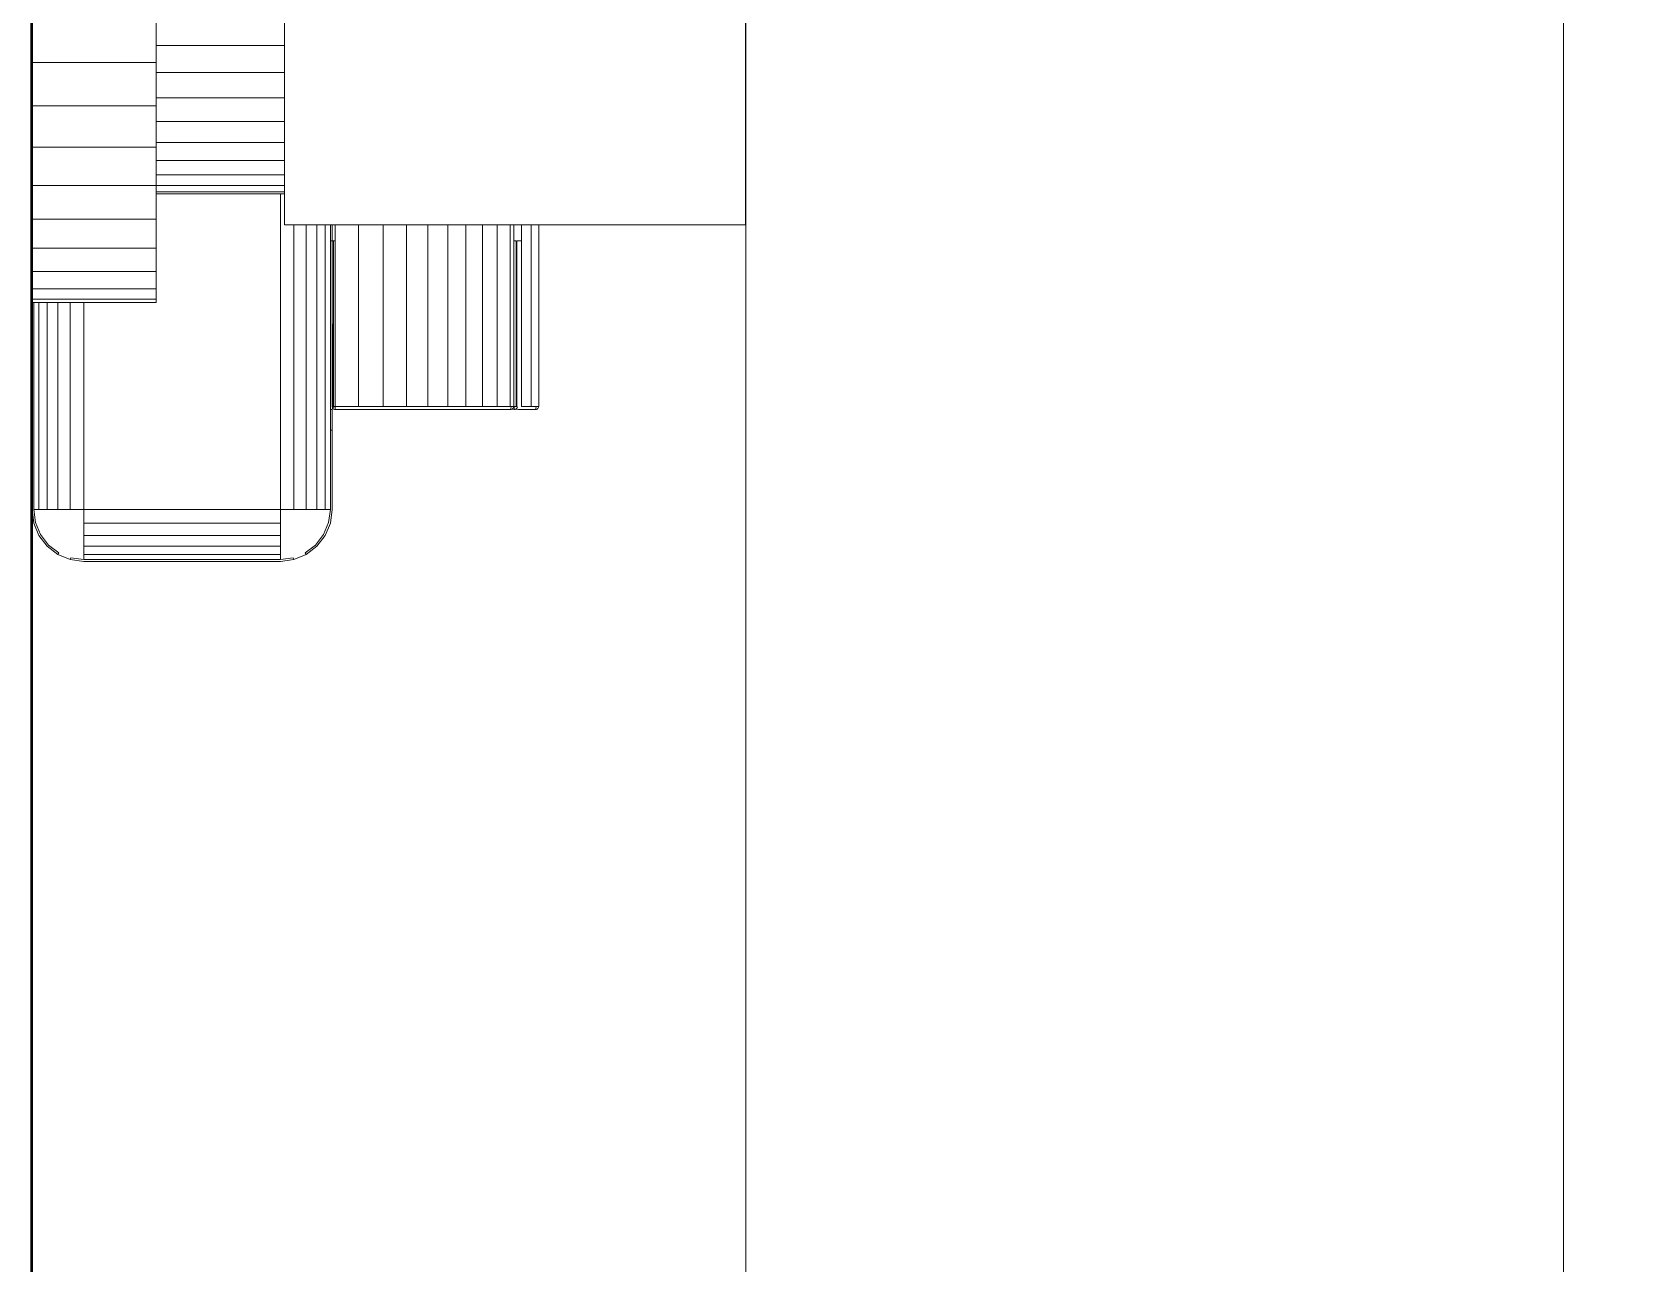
# Model space of a CAD drawing. Header units: millimetres. Extents: x 81693 to 98868, y 6565 to 11437.
# Drawn here: x 83268.79 to 83284.15, y 9413.67 to 9425.56 of the extents above; entities that cross this region are included whole.
import ezdxf

# ---------------------------------------------------------------- set-up
doc = ezdxf.new("R2010")
doc.units = ezdxf.units.MM
for name, color, linetype, lineweight in [('Cotas', 12, 'Continuous', 5), ('Moveis', 1, 'Continuous', 9), ('Parede Baixa', 5, 'Continuous', 50)]:
    doc.layers.add(name, color=color, linetype=linetype, lineweight=lineweight)
doc.layers.add('Piso', color=55, linetype='Continuous')

# ---------------------------------------------------------------- blocks, each defined once
blk = doc.blocks.new('gg')
at = {"layer": 'Cotas'}
for p, q in [((49164.714, 7867.889), (49164.843, 7867.906)), ((49164.843, 7867.906), (49166.743, 7867.906)), ((49166.873, 7867.889), (49166.743, 7867.906)), ((49164.41, 7867.656), (49164.49, 7867.76)), ((49164.49, 7867.76), (49164.593, 7867.839)), ((49164.714, 7867.889), (49164.593, 7867.839)), ((49166.993, 7867.839), (49166.873, 7867.889)), ((49167.097, 7867.76), (49166.993, 7867.839)), ((49167.176, 7867.656), (49167.097, 7867.76)), ((49164.36, 7867.536), (49164.41, 7867.656)), ((49167.226, 7867.536), (49167.176, 7867.656)), ((49164.343, 7867.406), (49164.36, 7867.536)), ((49167.243, 7867.406), (49167.226, 7867.536)), ((49164.343, 7867.406), (49164.343, 7866.639)), ((49164.343, 7866.639), (49164.36, 7866.639)), ((49164.343, 7866.439), (49164.343, 7866.639)), ((49162.346, 7866.409), (49162.348, 7866.416)), ((49162.346, 7864.809), (49162.346, 7866.409)), ((49162.372, 7866.409), (49162.346, 7866.409)), ((49162.35, 7866.424), (49162.348, 7866.416)), ((49162.355, 7866.43), (49162.35, 7866.424)), ((49162.361, 7866.435), (49162.355, 7866.43)), ((49162.368, 7866.438), (49162.361, 7866.435)), ((49162.375, 7866.439), (49162.368, 7866.438)), ((49162.372, 7866.417), (49162.373, 7866.424)), ((49162.372, 7866.409), (49162.372, 7866.417)), ((49162.373, 7866.43), (49162.374, 7866.435)), ((49162.373, 7866.424), (49162.373, 7866.43)), ((49162.374, 7866.435), (49162.375, 7866.439)), ((49162.375, 7866.439), (49162.543, 7866.439)), ((49162.566, 7866.435), (49162.543, 7866.439)), ((49162.552, 7866.417), (49162.555, 7866.424)), ((49162.553, 7866.409), (49162.552, 7866.417)), ((49162.557, 7866.409), (49162.553, 7866.409)), ((49162.555, 7866.424), (49162.56, 7866.43)), ((49162.563, 7866.409), (49162.557, 7866.409)), ((49162.56, 7866.43), (49162.566, 7866.435)), ((49162.588, 7866.409), (49162.563, 7866.409)), ((49162.566, 7866.435), (49162.574, 7866.438)), ((49162.574, 7866.438), (49162.581, 7866.439)), ((49162.581, 7866.439), (49162.584, 7866.435)), ((49162.584, 7866.435), (49162.584, 7866.43)), ((49162.603, 7866.435), (49162.584, 7866.435)), ((49162.584, 7866.43), (49162.585, 7866.424)), ((49162.585, 7866.424), (49162.585, 7866.417)), ((49162.585, 7866.417), (49162.588, 7866.409)), ((49162.589, 7866.417), (49162.588, 7866.409)), ((49162.588, 7864.809), (49162.588, 7866.409)), ((49162.592, 7866.424), (49162.589, 7866.417)), ((49162.597, 7866.43), (49162.592, 7866.424)), ((49162.603, 7866.435), (49162.597, 7866.43)), ((49162.611, 7866.438), (49162.603, 7866.435)), ((49162.616, 7866.435), (49162.611, 7866.438)), ((49162.614, 7866.417), (49162.615, 7866.424)), ((49162.614, 7866.409), (49162.614, 7866.417)), ((49162.615, 7866.43), (49162.616, 7866.435)), ((49162.615, 7866.424), (49162.615, 7866.43)), ((49162.616, 7866.435), (49162.618, 7866.439)), ((49164.312, 7866.439), (49162.618, 7866.439)), ((49164.321, 7866.438), (49164.312, 7866.439)), ((49164.313, 7866.435), (49164.312, 7866.439)), ((49164.313, 7866.409), (49164.313, 7866.435)), ((49164.328, 7866.409), (49164.313, 7866.409)), ((49164.328, 7866.435), (49164.321, 7866.438)), ((49164.327, 7866.417), (49164.328, 7866.409)), ((49164.327, 7866.417), (49164.338, 7866.417)), ((49164.334, 7866.43), (49164.328, 7866.435)), ((49164.334, 7866.409), (49164.328, 7866.409)), ((49164.339, 7866.424), (49164.334, 7866.43)), ((49164.334, 7866.409), (49164.339, 7866.409)), ((49164.338, 7866.417), (49164.339, 7866.424)), ((49164.339, 7866.409), (49164.338, 7866.417)), ((49164.339, 7866.424), (49164.343, 7866.439)), ((49164.342, 7866.417), (49164.339, 7866.424)), ((49164.339, 7866.409), (49164.343, 7866.409)), ((49164.343, 7864.809), (49164.339, 7866.409)), ((49164.343, 7866.409), (49164.342, 7866.417)), ((49164.36, 7866.439), (49164.343, 7866.439)), ((49164.343, 7864.809), (49164.343, 7866.409)), ((49166.043, 7865.406), (49166.043, 7865.373)), ((49166.743, 7865.406), (49166.043, 7865.406)), ((49166.043, 7865.373), (49166.043, 7865.272)), ((49166.873, 7865.406), (49166.743, 7865.406)), ((49166.993, 7865.406), (49166.873, 7865.406)), ((49167.097, 7865.406), (49166.993, 7865.406)), ((49167.176, 7865.406), (49167.097, 7865.406)), ((49167.226, 7865.406), (49167.176, 7865.406)), ((49167.243, 7865.406), (49167.226, 7865.406)), ((49166.043, 7865.272), (49166.043, 7865.107)), ((49166.043, 7865.107), (49166.043, 7864.881)), ((49166.043, 7864.881), (49166.043, 7864.601)), ((49162.346, 7864.784), (49162.346, 7864.809)), ((49162.346, 7864.711), (49162.346, 7864.784)), ((49162.346, 7864.656), (49162.346, 7864.711)), ((49162.557, 7864.809), (49162.513, 7864.809)), ((49162.588, 7864.809), (49162.563, 7864.809)), ((49162.588, 7864.784), (49162.588, 7864.809)), ((49162.588, 7864.711), (49162.588, 7864.784)), ((49162.588, 7864.656), (49162.588, 7864.711)), ((49164.328, 7864.809), (49164.313, 7864.809)), ((49164.343, 7864.809), (49164.334, 7864.809)), ((49164.36, 7864.809), (49164.343, 7864.809)), ((49164.343, 7864.784), (49164.343, 7864.809)), ((49164.343, 7864.711), (49164.343, 7864.784)), ((49164.343, 7864.656), (49164.343, 7864.711)), ((49162.346, 7864.656), (49160.343, 7864.656)), ((49162.42, 7864.656), (49162.346, 7864.656)), ((49162.513, 7864.656), (49162.42, 7864.656)), ((49162.557, 7864.656), (49162.513, 7864.656)), ((49162.563, 7864.656), (49162.557, 7864.656)), ((49162.588, 7864.656), (49162.563, 7864.656)), ((49162.623, 7864.656), (49162.588, 7864.656)), ((49162.749, 7864.656), (49162.623, 7864.656)), ((49162.891, 7864.656), (49162.749, 7864.656)), ((49163.05, 7864.656), (49162.891, 7864.656)), ((49163.226, 7864.656), (49163.05, 7864.656)), ((49163.417, 7864.656), (49163.226, 7864.656)), ((49163.625, 7864.656), (49163.417, 7864.656)), ((49163.848, 7864.656), (49163.625, 7864.656)), ((49164.088, 7864.656), (49163.848, 7864.656)), ((49164.313, 7864.656), (49164.088, 7864.656)), ((49164.328, 7864.656), (49164.313, 7864.656)), ((49164.334, 7864.656), (49164.328, 7864.656)), ((49164.343, 7864.656), (49164.334, 7864.656)), ((49164.36, 7864.656), (49164.343, 7864.656)), ((49164.41, 7864.656), (49164.36, 7864.656)), ((49164.49, 7864.656), (49164.41, 7864.656)), ((49164.593, 7864.656), (49164.49, 7864.656)), ((49164.714, 7864.656), (49164.593, 7864.656)), ((49164.803, 7864.656), (49164.714, 7864.656)), ((49164.803, 7864.632), (49164.803, 7864.656)), ((49164.803, 7864.559), (49164.803, 7864.632)), ((49164.803, 7864.438), (49164.803, 7864.559)), ((49166.043, 7864.601), (49166.043, 7864.356)), ((49164.803, 7864.356), (49164.803, 7864.438)), ((49164.843, 7864.356), (49164.803, 7864.356)), ((49164.803, 7864.336), (49164.803, 7864.356)), ((49164.803, 7864.273), (49164.803, 7864.336)), ((49164.803, 7864.171), (49164.803, 7864.273)), ((49166.043, 7864.356), (49164.843, 7864.356)), ((49166.043, 7864.356), (49166.043, 7864.336)), ((49166.043, 7864.336), (49166.043, 7864.273)), ((49166.043, 7864.273), (49166.043, 7864.171)), ((49164.803, 7864.071), (49164.803, 7864.171)), ((49164.803, 7864.032), (49164.803, 7864.071)), ((49166.043, 7864.171), (49166.043, 7864.032)), ((49164.803, 7863.859), (49164.803, 7864.032)), ((49166.043, 7864.032), (49166.043, 7863.905)), ((49164.803, 7863.832), (49164.803, 7863.859)), ((49164.803, 7863.656), (49164.803, 7863.832)), ((49166.043, 7863.905), (49166.043, 7863.859)), ((49166.043, 7863.859), (49166.043, 7863.656)), ((49164.803, 7863.564), (49164.803, 7863.656)), ((49166.043, 7863.656), (49166.043, 7863.506)), ((49164.803, 7863.428), (49164.803, 7863.564)), ((49166.043, 7863.506), (49166.043, 7863.428)), ((49164.803, 7863.274), (49164.803, 7863.428)), ((49166.043, 7863.428), (49166.043, 7863.182)), ((49164.803, 7863.182), (49164.803, 7863.274)), ((49164.803, 7862.969), (49164.803, 7863.182)), ((49166.043, 7863.182), (49166.043, 7863.087)), ((49166.043, 7863.087), (49166.043, 7862.922)), ((49164.803, 7862.922), (49164.803, 7862.969)), ((49164.803, 7862.656), (49164.803, 7862.922)), ((49166.043, 7862.922), (49166.043, 7862.656))]:
    blk.add_line(p, q, dxfattribs=at)
for points, invisible_edges in [([(49163.989, 7885.604), (49164.312, 7866.439), (49162.618, 7866.439)], 13), ([(49163.989, 7885.604), (49164.312, 7866.439), (49162.618, 7866.439)], 13), ([(49163.989, 7885.604), (49164.312, 7866.439), (49162.618, 7866.439)], 13), ([(49163.989, 7885.604), (49164.312, 7866.439), (49162.618, 7866.439)], 13), ([(49163.989, 7885.604), (49164.312, 7866.439), (49162.618, 7866.439)], 13), ([(49163.989, 7885.604), (49167.176, 7867.656), (49167.097, 7867.76)], 13), ([(49163.989, 7885.604), (49167.097, 7867.76), (49166.993, 7867.839)], 13), ([(49163.989, 7885.604), (49166.993, 7867.839), (49166.873, 7867.889)], 13), ([(49163.989, 7885.604), (49166.873, 7867.889), (49166.743, 7867.906)], 13), ([(49163.989, 7885.604), (49166.743, 7867.906), (49164.843, 7867.906)], 13), ([(49163.989, 7885.604), (49164.843, 7867.906), (49164.714, 7867.889)], 13), ([(49163.989, 7885.604), (49164.714, 7867.889), (49164.593, 7867.839)], 13), ([(49163.989, 7885.604), (49164.593, 7867.839), (49164.49, 7867.76)], 13), ([(49163.989, 7885.604), (49164.49, 7867.76), (49164.41, 7867.656)], 13), ([(49163.989, 7885.604), (49164.41, 7867.656), (49164.36, 7867.536)], 13), ([(49163.989, 7885.604), (49164.36, 7867.536), (49164.343, 7867.406)], 13), ([(49163.989, 7885.604), (49164.339, 7866.424), (49164.334, 7866.43)], 13), ([(49163.989, 7885.604), (49164.334, 7866.43), (49164.328, 7866.435)], 13), ([(49163.989, 7885.604), (49164.328, 7866.435), (49164.321, 7866.438)], 13), ([(49163.989, 7885.604), (49164.321, 7866.438), (49164.312, 7866.439)], 13), ([(49163.989, 7885.604), (49167.176, 7867.656), (49167.097, 7867.76)], 13), ([(49163.989, 7885.604), (49167.097, 7867.76), (49166.993, 7867.839)], 13), ([(49163.989, 7885.604), (49166.993, 7867.839), (49166.873, 7867.889)], 13), ([(49163.989, 7885.604), (49166.873, 7867.889), (49166.743, 7867.906)], 13), ([(49163.989, 7885.604), (49166.743, 7867.906), (49164.843, 7867.906)], 13), ([(49163.989, 7885.604), (49164.843, 7867.906), (49164.714, 7867.889)], 13), ([(49163.989, 7885.604), (49164.714, 7867.889), (49164.593, 7867.839)], 13), ([(49163.989, 7885.604), (49164.593, 7867.839), (49164.49, 7867.76)], 13), ([(49163.989, 7885.604), (49164.49, 7867.76), (49164.41, 7867.656)], 13), ([(49163.989, 7885.604), (49164.41, 7867.656), (49164.36, 7867.536)], 13), ([(49163.989, 7885.604), (49164.36, 7867.536), (49164.343, 7867.406)], 13), ([(49163.989, 7885.604), (49164.339, 7866.424), (49164.334, 7866.43)], 13), ([(49163.989, 7885.604), (49164.334, 7866.43), (49164.328, 7866.435)], 13), ([(49163.989, 7885.604), (49164.328, 7866.435), (49164.321, 7866.438)], 13), ([(49163.989, 7885.604), (49164.321, 7866.438), (49164.312, 7866.439)], 13), ([(49163.989, 7885.604), (49167.176, 7867.656), (49167.097, 7867.76)], 13), ([(49163.989, 7885.604), (49167.097, 7867.76), (49166.993, 7867.839)], 13), ([(49163.989, 7885.604), (49166.993, 7867.839), (49166.873, 7867.889)], 13), ([(49163.989, 7885.604), (49166.873, 7867.889), (49166.743, 7867.906)], 13), ([(49163.989, 7885.604), (49166.743, 7867.906), (49164.843, 7867.906)], 13), ([(49163.989, 7885.604), (49164.843, 7867.906), (49164.714, 7867.889)], 13), ([(49163.989, 7885.604), (49164.714, 7867.889), (49164.593, 7867.839)], 13), ([(49163.989, 7885.604), (49164.593, 7867.839), (49164.49, 7867.76)], 13), ([(49163.989, 7885.604), (49164.49, 7867.76), (49164.41, 7867.656)], 13), ([(49163.989, 7885.604), (49164.41, 7867.656), (49164.36, 7867.536)], 13), ([(49163.989, 7885.604), (49164.36, 7867.536), (49164.343, 7867.406)], 13), ([(49163.989, 7885.604), (49164.339, 7866.424), (49164.334, 7866.43)], 13), ([(49163.989, 7885.604), (49164.334, 7866.43), (49164.328, 7866.435)], 13), ([(49163.989, 7885.604), (49164.328, 7866.435), (49164.321, 7866.438)], 13), ([(49163.989, 7885.604), (49164.321, 7866.438), (49164.312, 7866.439)], 13), ([(49163.989, 7885.604), (49167.176, 7867.656), (49167.097, 7867.76)], 13), ([(49163.989, 7885.604), (49167.097, 7867.76), (49166.993, 7867.839)], 13), ([(49163.989, 7885.604), (49166.993, 7867.839), (49166.873, 7867.889)], 13), ([(49163.989, 7885.604), (49166.873, 7867.889), (49166.743, 7867.906)], 13), ([(49163.989, 7885.604), (49166.743, 7867.906), (49164.843, 7867.906)], 13), ([(49163.989, 7885.604), (49164.843, 7867.906), (49164.714, 7867.889)], 13), ([(49163.989, 7885.604), (49164.714, 7867.889), (49164.593, 7867.839)], 13), ([(49163.989, 7885.604), (49164.593, 7867.839), (49164.49, 7867.76)], 13), ([(49163.989, 7885.604), (49164.49, 7867.76), (49164.41, 7867.656)], 13), ([(49163.989, 7885.604), (49164.41, 7867.656), (49164.36, 7867.536)], 13), ([(49163.989, 7885.604), (49164.36, 7867.536), (49164.343, 7867.406)], 13), ([(49163.989, 7885.604), (49164.339, 7866.424), (49164.334, 7866.43)], 13), ([(49163.989, 7885.604), (49164.334, 7866.43), (49164.328, 7866.435)], 13), ([(49163.989, 7885.604), (49164.328, 7866.435), (49164.321, 7866.438)], 13), ([(49163.989, 7885.604), (49164.321, 7866.438), (49164.312, 7866.439)], 13), ([(49163.989, 7885.604), (49167.176, 7867.656), (49167.097, 7867.76)], 13), ([(49163.989, 7885.604), (49167.097, 7867.76), (49166.993, 7867.839)], 13), ([(49163.989, 7885.604), (49166.993, 7867.839), (49166.873, 7867.889)], 13), ([(49163.989, 7885.604), (49166.873, 7867.889), (49166.743, 7867.906)], 13), ([(49163.989, 7885.604), (49166.743, 7867.906), (49164.843, 7867.906)], 13), ([(49163.989, 7885.604), (49164.843, 7867.906), (49164.714, 7867.889)], 13), ([(49163.989, 7885.604), (49164.714, 7867.889), (49164.593, 7867.839)], 13), ([(49163.989, 7885.604), (49164.593, 7867.839), (49164.49, 7867.76)], 13), ([(49163.989, 7885.604), (49164.49, 7867.76), (49164.41, 7867.656)], 13), ([(49163.989, 7885.604), (49164.41, 7867.656), (49164.36, 7867.536)], 13), ([(49163.989, 7885.604), (49164.36, 7867.536), (49164.343, 7867.406)], 13), ([(49163.989, 7885.604), (49164.339, 7866.424), (49164.334, 7866.43)], 13), ([(49163.989, 7885.604), (49164.334, 7866.43), (49164.328, 7866.435)], 13), ([(49163.989, 7885.604), (49164.328, 7866.435), (49164.321, 7866.438)], 13), ([(49163.989, 7885.604), (49164.321, 7866.438), (49164.312, 7866.439)], 13), ([(49167.176, 7867.656), (49167.226, 7885.604), (49167.226, 7867.536)], 3), ([(49167.176, 7867.656), (49167.226, 7885.604), (49167.226, 7867.536)], 3), ([(49167.176, 7867.656), (49167.226, 7885.604), (49167.226, 7867.536)], 3), ([(49167.176, 7867.656), (49167.226, 7885.604), (49167.226, 7867.536)], 3), ([(49167.176, 7867.656), (49167.226, 7885.604), (49167.226, 7867.536)], 3), ([(49162.351, 7885.426), (49162.355, 7866.43), (49162.35, 7866.424)], 13), ([(49162.351, 7885.426), (49162.355, 7866.43), (49162.35, 7866.424)], 13), ([(49162.351, 7885.426), (49162.355, 7866.43), (49162.35, 7866.424)], 13), ([(49162.351, 7885.426), (49162.355, 7866.43), (49162.35, 7866.424)], 13), ([(49162.351, 7885.426), (49162.355, 7866.43), (49162.35, 7866.424)], 13), ([(49162.351, 7885.426), (49162.543, 7866.439), (49162.375, 7866.439)], 13), ([(49162.351, 7885.426), (49162.375, 7866.439), (49162.368, 7866.438)], 13), ([(49162.351, 7885.426), (49162.368, 7866.438), (49162.361, 7866.435)], 13), ([(49162.351, 7885.426), (49162.361, 7866.435), (49162.355, 7866.43)], 13), ([(49162.351, 7885.426), (49162.543, 7866.439), (49162.375, 7866.439)], 13), ([(49162.351, 7885.426), (49162.375, 7866.439), (49162.368, 7866.438)], 13), ([(49162.351, 7885.426), (49162.368, 7866.438), (49162.361, 7866.435)], 13), ([(49162.351, 7885.426), (49162.361, 7866.435), (49162.355, 7866.43)], 13), ([(49162.351, 7885.426), (49162.543, 7866.439), (49162.375, 7866.439)], 13), ([(49162.351, 7885.426), (49162.375, 7866.439), (49162.368, 7866.438)], 13), ([(49162.351, 7885.426), (49162.368, 7866.438), (49162.361, 7866.435)], 13), ([(49162.351, 7885.426), (49162.361, 7866.435), (49162.355, 7866.43)], 13), ([(49162.351, 7885.426), (49162.543, 7866.439), (49162.375, 7866.439)], 13), ([(49162.351, 7885.426), (49162.375, 7866.439), (49162.368, 7866.438)], 13), ([(49162.351, 7885.426), (49162.368, 7866.438), (49162.361, 7866.435)], 13), ([(49162.351, 7885.426), (49162.361, 7866.435), (49162.355, 7866.43)], 13), ([(49162.351, 7885.426), (49162.543, 7866.439), (49162.375, 7866.439)], 13), ([(49162.351, 7885.426), (49162.375, 7866.439), (49162.368, 7866.438)], 13), ([(49162.351, 7885.426), (49162.368, 7866.438), (49162.361, 7866.435)], 13), ([(49162.351, 7885.426), (49162.361, 7866.435), (49162.355, 7866.43)], 13), ([(49162.555, 7885.471), (49162.566, 7866.435), (49162.543, 7866.439)], 13), ([(49162.555, 7885.471), (49162.566, 7866.435), (49162.543, 7866.439)], 13), ([(49162.555, 7885.471), (49162.566, 7866.435), (49162.543, 7866.439)], 13), ([(49162.555, 7885.471), (49162.566, 7866.435), (49162.543, 7866.439)], 13), ([(49162.555, 7885.471), (49162.566, 7866.435), (49162.543, 7866.439)], 13), ([(49162.555, 7885.471), (49162.618, 7866.439), (49162.616, 7866.435)], 13), ([(49162.555, 7885.471), (49162.616, 7866.435), (49162.611, 7866.438)], 13), ([(49162.555, 7885.471), (49162.611, 7866.438), (49162.603, 7866.435)], 13), ([(49162.555, 7885.471), (49162.603, 7866.435), (49162.584, 7866.435)], 13), ([(49162.555, 7885.471), (49162.584, 7866.435), (49162.581, 7866.439)], 13), ([(49162.555, 7885.471), (49162.581, 7866.439), (49162.574, 7866.438)], 13), ([(49162.555, 7885.471), (49162.574, 7866.438), (49162.566, 7866.435)], 13), ([(49162.555, 7885.471), (49162.618, 7866.439), (49162.616, 7866.435)], 13), ([(49162.555, 7885.471), (49162.616, 7866.435), (49162.611, 7866.438)], 13), ([(49162.555, 7885.471), (49162.611, 7866.438), (49162.603, 7866.435)], 13), ([(49162.555, 7885.471), (49162.603, 7866.435), (49162.584, 7866.435)], 13), ([(49162.555, 7885.471), (49162.584, 7866.435), (49162.581, 7866.439)], 13), ([(49162.555, 7885.471), (49162.581, 7866.439), (49162.574, 7866.438)], 13), ([(49162.555, 7885.471), (49162.574, 7866.438), (49162.566, 7866.435)], 13), ([(49162.555, 7885.471), (49162.618, 7866.439), (49162.616, 7866.435)], 13), ([(49162.555, 7885.471), (49162.616, 7866.435), (49162.611, 7866.438)], 13), ([(49162.555, 7885.471), (49162.611, 7866.438), (49162.603, 7866.435)], 13), ([(49162.555, 7885.471), (49162.603, 7866.435), (49162.584, 7866.435)], 13), ([(49162.555, 7885.471), (49162.584, 7866.435), (49162.581, 7866.439)], 13), ([(49162.555, 7885.471), (49162.581, 7866.439), (49162.574, 7866.438)], 13), ([(49162.555, 7885.471), (49162.574, 7866.438), (49162.566, 7866.435)], 13), ([(49162.555, 7885.471), (49162.618, 7866.439), (49162.616, 7866.435)], 13), ([(49162.555, 7885.471), (49162.616, 7866.435), (49162.611, 7866.438)], 13), ([(49162.555, 7885.471), (49162.611, 7866.438), (49162.603, 7866.435)], 13), ([(49162.555, 7885.471), (49162.603, 7866.435), (49162.584, 7866.435)], 13), ([(49162.555, 7885.471), (49162.584, 7866.435), (49162.581, 7866.439)], 13), ([(49162.555, 7885.471), (49162.581, 7866.439), (49162.574, 7866.438)], 13), ([(49162.555, 7885.471), (49162.574, 7866.438), (49162.566, 7866.435)], 13), ([(49162.555, 7885.471), (49162.618, 7866.439), (49162.616, 7866.435)], 13), ([(49162.555, 7885.471), (49162.616, 7866.435), (49162.611, 7866.438)], 13), ([(49162.555, 7885.471), (49162.611, 7866.438), (49162.603, 7866.435)], 13), ([(49162.555, 7885.471), (49162.603, 7866.435), (49162.584, 7866.435)], 13), ([(49162.555, 7885.471), (49162.584, 7866.435), (49162.581, 7866.439)], 13), ([(49162.555, 7885.471), (49162.581, 7866.439), (49162.574, 7866.438)], 13), ([(49162.555, 7885.471), (49162.574, 7866.438), (49162.566, 7866.435)], 13), ([(49162.109, 7885.379), (49162.35, 7866.424), (49162.348, 7866.416)], 13), ([(49162.109, 7885.379), (49162.348, 7866.416), (49162.346, 7866.409)], 13), ([(49162.109, 7885.379), (49162.35, 7866.424), (49162.348, 7866.416)], 13), ([(49162.109, 7885.379), (49162.348, 7866.416), (49162.346, 7866.409)], 13), ([(49162.109, 7885.379), (49162.35, 7866.424), (49162.348, 7866.416)], 13), ([(49162.109, 7885.379), (49162.348, 7866.416), (49162.346, 7866.409)], 13), ([(49162.109, 7885.379), (49162.35, 7866.424), (49162.348, 7866.416)], 13), ([(49162.109, 7885.379), (49162.348, 7866.416), (49162.346, 7866.409)], 13), ([(49162.109, 7885.379), (49162.35, 7866.424), (49162.348, 7866.416)], 13), ([(49162.109, 7885.379), (49162.348, 7866.416), (49162.346, 7866.409)], 13), ([(49164.843, 7867.906), (49164.718, 7867.873), (49164.714, 7867.889)], 1), ([(49164.843, 7867.906), (49164.843, 7867.889), (49164.718, 7867.873)], 13), ([(49166.743, 7867.906), (49166.743, 7867.889), (49164.843, 7867.889)], 13), ([(49166.743, 7867.906), (49164.843, 7867.889), (49164.843, 7867.906)], 3), ([(49166.868, 7867.873), (49166.743, 7867.906), (49166.873, 7867.889)], 1), ([(49166.743, 7867.906), (49166.868, 7867.873), (49166.743, 7867.889)], 13), ([(49164.49, 7867.76), (49164.425, 7867.648), (49164.41, 7867.656)], 3), ([(49164.49, 7867.76), (49164.502, 7867.748), (49164.425, 7867.648)], 13), ([(49164.593, 7867.839), (49164.502, 7867.748), (49164.49, 7867.76)], 3), ([(49164.502, 7867.748), (49164.593, 7867.839), (49164.602, 7867.825)], 1), ([(49164.843, 7867.839), (49166.743, 7867.889), (49166.743, 7867.839)], 1), ([(49166.743, 7867.889), (49164.843, 7867.839), (49164.843, 7867.889)], 1), ([(49164.843, 7867.76), (49166.743, 7867.839), (49166.743, 7867.76)], 1), ([(49166.743, 7867.839), (49164.843, 7867.76), (49164.843, 7867.839)], 1), ([(49164.843, 7867.656), (49166.743, 7867.76), (49166.743, 7867.656)], 1), ([(49166.743, 7867.76), (49164.843, 7867.656), (49164.843, 7867.76)], 1), ([(49166.993, 7867.839), (49167.085, 7867.748), (49166.985, 7867.825)], 1), ([(49167.097, 7867.76), (49167.085, 7867.748), (49166.993, 7867.839)], 3), ([(49167.097, 7867.76), (49167.162, 7867.648), (49167.085, 7867.748)], 13), ([(49167.176, 7867.656), (49167.162, 7867.648), (49167.097, 7867.76)], 3), ([(49164.41, 7867.656), (49164.377, 7867.531), (49164.36, 7867.536)], 3), ([(49164.41, 7867.656), (49164.425, 7867.648), (49164.377, 7867.531)], 13), ([(49164.843, 7867.536), (49166.743, 7867.656), (49166.743, 7867.536)], 1), ([(49166.743, 7867.656), (49164.843, 7867.536), (49164.843, 7867.656)], 1), ([(49167.176, 7867.656), (49167.21, 7867.531), (49167.162, 7867.648)], 13), ([(49167.226, 7867.536), (49167.21, 7867.531), (49167.176, 7867.656)], 3), ([(49164.36, 7867.536), (49164.343, 7866.639), (49164.343, 7867.406)], 1), ([(49164.36, 7867.536), (49164.377, 7867.531), (49164.36, 7867.406)], 13), ([(49166.743, 7867.406), (49164.843, 7867.536), (49166.743, 7867.536)], 1), ([(49164.843, 7867.536), (49166.743, 7867.406), (49164.843, 7867.406)], 1), ([(49167.226, 7867.536), (49167.226, 7867.406), (49167.21, 7867.531)], 13), ([(49167.243, 7867.406), (49167.226, 7865.406), (49167.226, 7867.536)], 3), ([(49167.226, 7867.536), (49167.226, 7865.406), (49167.226, 7867.406)], 13), ([(49164.343, 7866.639), (49164.339, 7866.424), (49164.343, 7867.406)], 3), ([(49164.343, 7866.639), (49164.339, 7866.424), (49164.343, 7867.406)], 3), ([(49164.343, 7866.639), (49164.339, 7866.424), (49164.343, 7867.406)], 3), ([(49164.343, 7866.639), (49164.339, 7866.424), (49164.343, 7867.406)], 3), ([(49164.343, 7866.639), (49164.339, 7866.424), (49164.343, 7867.406)], 3), ([(49164.343, 7866.639), (49164.36, 7867.406), (49164.36, 7866.639)], 1), ([(49164.36, 7864.656), (49164.41, 7867.406), (49164.41, 7864.656)], 1), ([(49164.41, 7867.406), (49164.36, 7864.656), (49164.36, 7867.406)], 3), ([(49164.36, 7867.406), (49164.36, 7864.656), (49164.36, 7864.711)], 13), ([(49164.36, 7867.406), (49164.36, 7864.711), (49164.36, 7864.784)], 13), ([(49164.36, 7867.406), (49164.36, 7864.784), (49164.36, 7864.809)], 13), ([(49164.36, 7867.406), (49164.36, 7864.809), (49164.36, 7866.439)], 13), ([(49164.36, 7867.406), (49164.36, 7866.439), (49164.36, 7866.639)], 1), ([(49164.41, 7864.656), (49164.49, 7867.406), (49164.49, 7864.656)], 1), ([(49164.49, 7867.406), (49164.41, 7864.656), (49164.41, 7867.406)], 1), ([(49164.49, 7864.656), (49164.593, 7867.406), (49164.593, 7864.656)], 1), ([(49164.593, 7867.406), (49164.49, 7864.656), (49164.49, 7867.406)], 1), ([(49164.593, 7864.656), (49164.714, 7867.406), (49164.714, 7864.656)], 1), ([(49164.714, 7867.406), (49164.593, 7864.656), (49164.593, 7867.406)], 1), ([(49164.843, 7867.406), (49164.803, 7864.656), (49164.714, 7867.406)], 3), ([(49164.714, 7867.406), (49164.803, 7864.656), (49164.714, 7864.656)], 1), ([(49164.803, 7864.356), (49164.843, 7867.406), (49164.843, 7864.356)], 1), ([(49166.743, 7867.406), (49166.043, 7865.406), (49164.843, 7867.406)], 3), ([(49164.843, 7867.406), (49166.043, 7865.406), (49164.843, 7864.356)], 3), ([(49166.043, 7865.406), (49166.743, 7867.406), (49166.743, 7865.406)], 1), ([(49166.743, 7865.406), (49166.873, 7867.406), (49166.873, 7865.406)], 1), ([(49166.873, 7867.406), (49166.743, 7865.406), (49166.743, 7867.406)], 1), ([(49166.873, 7865.406), (49166.993, 7867.406), (49166.993, 7865.406)], 1), ([(49166.993, 7867.406), (49166.873, 7865.406), (49166.873, 7867.406)], 1), ([(49166.993, 7865.406), (49167.097, 7867.406), (49167.097, 7865.406)], 1), ([(49167.097, 7867.406), (49166.993, 7865.406), (49166.993, 7867.406)], 1), ([(49167.097, 7865.406), (49167.176, 7867.406), (49167.176, 7865.406)], 1), ([(49167.176, 7867.406), (49167.097, 7865.406), (49167.097, 7867.406)], 1), ([(49167.176, 7865.406), (49167.226, 7867.406), (49167.226, 7865.406)], 1), ([(49167.226, 7867.406), (49167.176, 7865.406), (49167.176, 7867.406)], 1), ([(49164.339, 7866.424), (49164.343, 7866.639), (49164.343, 7866.439)], 1), ([(49164.339, 7866.424), (49164.343, 7866.639), (49164.343, 7866.439)], 1), ([(49164.339, 7866.424), (49164.343, 7866.639), (49164.343, 7866.439)], 1), ([(49164.339, 7866.424), (49164.343, 7866.639), (49164.343, 7866.439)], 1), ([(49164.339, 7866.424), (49164.343, 7866.639), (49164.343, 7866.439)], 1), ([(49162.346, 7864.656), (49162.42, 7866.409), (49162.42, 7864.656)], 1), ([(49162.42, 7866.409), (49162.346, 7864.656), (49162.372, 7866.409)], 3), ([(49162.372, 7866.409), (49162.346, 7864.656), (49162.346, 7866.409)], 3), ([(49162.346, 7866.409), (49162.346, 7864.656), (49162.346, 7864.711)], 13), ([(49162.346, 7866.409), (49162.346, 7864.711), (49162.346, 7864.784)], 13), ([(49162.346, 7866.409), (49162.346, 7864.784), (49162.346, 7864.809)], 1), ([(49162.375, 7866.439), (49162.42, 7866.409), (49162.372, 7866.409)], 13), ([(49162.375, 7866.439), (49162.372, 7866.409), (49162.374, 7866.435)], 3), ([(49162.374, 7866.435), (49162.372, 7866.409), (49162.373, 7866.43)], 3), ([(49162.373, 7866.43), (49162.372, 7866.409), (49162.373, 7866.424)], 3), ([(49162.373, 7866.424), (49162.372, 7866.409), (49162.372, 7866.417)], 1), ([(49162.543, 7866.439), (49162.513, 7866.409), (49162.375, 7866.439)], 3), ([(49162.375, 7866.439), (49162.513, 7866.409), (49162.42, 7866.409)], 13), ([(49162.513, 7864.809), (49162.42, 7864.656), (49162.513, 7866.409)], 3), ([(49162.513, 7866.409), (49162.42, 7864.656), (49162.42, 7866.409)], 1), ([(49162.543, 7866.439), (49162.513, 7864.809), (49162.513, 7866.409)], 13), ([(49162.553, 7866.409), (49162.513, 7864.809), (49162.552, 7866.417)], 3), ([(49162.513, 7864.809), (49162.557, 7866.409), (49162.557, 7864.809)], 1), ([(49162.557, 7866.409), (49162.513, 7864.809), (49162.553, 7866.409)], 3), ([(49162.56, 7866.43), (49162.543, 7866.439), (49162.566, 7866.435)], 1), ([(49162.543, 7866.439), (49162.56, 7866.43), (49162.555, 7866.424)], 13), ([(49162.543, 7866.439), (49162.555, 7866.424), (49162.552, 7866.417)], 13), ([(49162.563, 7864.809), (49162.588, 7866.409), (49162.588, 7864.809)], 1), ([(49162.588, 7866.409), (49162.563, 7864.809), (49162.563, 7866.409)], 1), ([(49162.588, 7864.656), (49162.623, 7866.409), (49162.623, 7864.656)], 1), ([(49162.623, 7866.409), (49162.588, 7864.656), (49162.614, 7866.409)], 3), ([(49162.614, 7866.409), (49162.588, 7864.656), (49162.588, 7866.409)], 3), ([(49162.588, 7866.409), (49162.588, 7864.656), (49162.588, 7864.711)], 13), ([(49162.588, 7866.409), (49162.588, 7864.711), (49162.588, 7864.784)], 13), ([(49162.588, 7866.409), (49162.588, 7864.784), (49162.588, 7864.809)], 1), ([(49162.618, 7866.439), (49162.623, 7866.409), (49162.614, 7866.409)], 13), ([(49162.618, 7866.439), (49162.614, 7866.409), (49162.616, 7866.435)], 3), ([(49162.616, 7866.435), (49162.614, 7866.409), (49162.615, 7866.43)], 3), ([(49162.615, 7866.43), (49162.614, 7866.409), (49162.615, 7866.424)], 3), ([(49162.615, 7866.424), (49162.614, 7866.409), (49162.614, 7866.417)], 1), ([(49164.312, 7866.439), (49164.088, 7866.409), (49162.618, 7866.439)], 3), ([(49162.618, 7866.439), (49164.088, 7866.409), (49163.848, 7866.409)], 13), ([(49162.618, 7866.439), (49163.848, 7866.409), (49163.625, 7866.409)], 13), ([(49162.618, 7866.439), (49163.625, 7866.409), (49163.417, 7866.409)], 13), ([(49162.618, 7866.439), (49163.417, 7866.409), (49163.226, 7866.409)], 13), ([(49162.618, 7866.439), (49163.226, 7866.409), (49163.05, 7866.409)], 13), ([(49162.618, 7866.439), (49163.05, 7866.409), (49162.891, 7866.409)], 13), ([(49162.618, 7866.439), (49162.891, 7866.409), (49162.749, 7866.409)], 13), ([(49162.618, 7866.439), (49162.749, 7866.409), (49162.623, 7866.409)], 13), ([(49162.623, 7864.656), (49162.749, 7866.409), (49162.749, 7864.656)], 1), ([(49162.749, 7866.409), (49162.623, 7864.656), (49162.623, 7866.409)], 1), ([(49162.749, 7864.656), (49162.891, 7866.409), (49162.891, 7864.656)], 1), ([(49162.891, 7866.409), (49162.749, 7864.656), (49162.749, 7866.409)], 1), ([(49162.891, 7864.656), (49163.05, 7866.409), (49163.05, 7864.656)], 1), ([(49163.05, 7866.409), (49162.891, 7864.656), (49162.891, 7866.409)], 1), ([(49163.05, 7864.656), (49163.226, 7866.409), (49163.226, 7864.656)], 1), ([(49163.226, 7866.409), (49163.05, 7864.656), (49163.05, 7866.409)], 1), ([(49163.226, 7864.656), (49163.417, 7866.409), (49163.417, 7864.656)], 1), ([(49163.417, 7866.409), (49163.226, 7864.656), (49163.226, 7866.409)], 1), ([(49163.417, 7864.656), (49163.625, 7866.409), (49163.625, 7864.656)], 1), ([(49163.625, 7866.409), (49163.417, 7864.656), (49163.417, 7866.409)], 1), ([(49163.625, 7864.656), (49163.848, 7866.409), (49163.848, 7864.656)], 1), ([(49163.848, 7866.409), (49163.625, 7864.656), (49163.625, 7866.409)], 1), ([(49163.848, 7864.656), (49164.088, 7866.409), (49164.088, 7864.656)], 1), ([(49164.088, 7866.409), (49163.848, 7864.656), (49163.848, 7866.409)], 1), ([(49164.313, 7866.435), (49164.088, 7866.409), (49164.312, 7866.439)], 3), ([(49164.088, 7866.409), (49164.313, 7866.435), (49164.313, 7866.409)], 1), ([(49164.313, 7864.809), (49164.088, 7864.656), (49164.313, 7866.409)], 3), ([(49164.313, 7866.409), (49164.088, 7864.656), (49164.088, 7866.409)], 1), ([(49164.313, 7864.809), (49164.328, 7866.409), (49164.328, 7864.809)], 1), ([(49164.328, 7866.409), (49164.313, 7864.809), (49164.313, 7866.409)], 1), ([(49164.343, 7866.439), (49164.342, 7866.417), (49164.339, 7866.424)], 1), ([(49164.343, 7866.439), (49164.343, 7866.409), (49164.342, 7866.417)], 13), ([(49164.343, 7864.809), (49164.36, 7866.439), (49164.36, 7864.809)], 1), ([(49164.36, 7866.439), (49164.343, 7864.809), (49164.343, 7866.439)], 3), ([(49164.343, 7866.439), (49164.343, 7864.809), (49164.343, 7866.409)], 13), ([(49166.043, 7865.373), (49164.843, 7864.356), (49166.043, 7865.406)], 3), ([(49166.043, 7865.272), (49164.843, 7864.356), (49166.043, 7865.373)], 3), ([(49167.243, 7865.406), (49166.043, 7865.373), (49167.226, 7865.406)], 3), ([(49167.226, 7865.406), (49166.043, 7865.373), (49167.176, 7865.406)], 3), ([(49167.176, 7865.406), (49166.043, 7865.373), (49167.097, 7865.406)], 3), ([(49167.097, 7865.406), (49166.043, 7865.373), (49166.993, 7865.406)], 3), ([(49166.993, 7865.406), (49166.043, 7865.373), (49166.873, 7865.406)], 3), ([(49166.873, 7865.406), (49166.043, 7865.373), (49166.743, 7865.406)], 3), ([(49166.743, 7865.406), (49166.043, 7865.373), (49166.043, 7865.406)], 1), ([(49167.243, 7865.373), (49166.043, 7865.272), (49166.043, 7865.373)], 1), ([(49166.043, 7865.107), (49164.843, 7864.356), (49166.043, 7865.272)], 3), ([(49167.243, 7865.272), (49166.043, 7865.107), (49166.043, 7865.272)], 1), ([(49166.043, 7864.881), (49164.843, 7864.356), (49166.043, 7865.107)], 3), ([(49167.243, 7865.107), (49166.043, 7864.881), (49166.043, 7865.107)], 1), ([(49166.043, 7864.601), (49164.843, 7864.356), (49166.043, 7864.881)], 3), ([(49167.243, 7864.881), (49166.043, 7864.601), (49166.043, 7864.881)], 1), ([(49162.513, 7864.784), (49162.42, 7864.656), (49162.513, 7864.809)], 3), ([(49162.513, 7864.711), (49162.42, 7864.656), (49162.513, 7864.784)], 3), ([(49162.42, 7864.656), (49162.513, 7864.711), (49162.513, 7864.656)], 1), ([(49164.313, 7864.784), (49164.088, 7864.656), (49164.313, 7864.809)], 3), ([(49164.313, 7864.711), (49164.088, 7864.656), (49164.313, 7864.784)], 3), ([(49164.088, 7864.656), (49164.313, 7864.711), (49164.313, 7864.656)], 1), ([(49164.803, 7864.656), (49164.803, 7864.356), (49164.803, 7864.438)], 13), ([(49164.803, 7864.656), (49164.803, 7864.438), (49164.803, 7864.559)], 13), ([(49164.803, 7864.656), (49164.803, 7864.559), (49164.803, 7864.632)], 1), ([(49164.843, 7864.356), (49166.043, 7864.601), (49166.043, 7864.356)], 1), ([(49167.243, 7864.601), (49166.043, 7864.273), (49166.043, 7864.601)], 3), ([(49166.043, 7864.601), (49166.043, 7864.273), (49166.043, 7864.336)], 13), ([(49166.043, 7864.601), (49166.043, 7864.336), (49166.043, 7864.356)], 1), ([(49164.803, 7864.356), (49159.703, 7864.274), (49164.803, 7864.438)], 3), ([(49164.803, 7864.336), (49159.703, 7864.274), (49164.803, 7864.356)], 3), ([(49164.803, 7864.171), (49159.703, 7864.071), (49164.803, 7864.273)], 3), ([(49164.803, 7864.336), (49166.043, 7864.356), (49166.043, 7864.336)], 1), ([(49166.043, 7864.356), (49164.803, 7864.336), (49164.843, 7864.356)], 3), ([(49164.843, 7864.356), (49164.803, 7864.336), (49164.803, 7864.356)], 1), ([(49164.803, 7864.273), (49166.043, 7864.336), (49166.043, 7864.273)], 1), ([(49166.043, 7864.336), (49164.803, 7864.273), (49164.803, 7864.336)], 1), ([(49164.803, 7864.171), (49166.043, 7864.273), (49166.043, 7864.171)], 1), ([(49166.043, 7864.273), (49164.803, 7864.171), (49164.803, 7864.273)], 1), ([(49167.243, 7864.273), (49166.043, 7863.905), (49166.043, 7864.273)], 3), ([(49166.043, 7864.273), (49166.043, 7863.905), (49166.043, 7864.032)], 13), ([(49166.043, 7864.273), (49166.043, 7864.032), (49166.043, 7864.171)], 1), ([(49164.803, 7864.032), (49159.703, 7863.832), (49164.803, 7864.071)], 3), ([(49164.803, 7864.032), (49166.043, 7864.171), (49166.043, 7864.032)], 1), ([(49166.043, 7864.171), (49164.803, 7864.032), (49164.803, 7864.171)], 3), ([(49164.803, 7864.171), (49164.803, 7864.032), (49164.803, 7864.071)], 1), ([(49164.803, 7863.859), (49159.703, 7863.832), (49164.803, 7864.032)], 3), ([(49166.043, 7863.905), (49164.803, 7863.859), (49166.043, 7864.032)], 3), ([(49166.043, 7864.032), (49164.803, 7863.859), (49164.803, 7864.032)], 1), ([(49164.803, 7863.656), (49159.703, 7863.564), (49164.803, 7863.832)], 3), ([(49164.803, 7863.859), (49166.043, 7863.905), (49166.043, 7863.859)], 1), ([(49164.803, 7863.656), (49166.043, 7863.859), (49166.043, 7863.656)], 1), ([(49166.043, 7863.859), (49164.803, 7863.656), (49164.803, 7863.859)], 3), ([(49164.803, 7863.859), (49164.803, 7863.656), (49164.803, 7863.832)], 1), ([(49167.243, 7863.905), (49166.043, 7863.506), (49166.043, 7863.905)], 3), ([(49166.043, 7863.905), (49166.043, 7863.506), (49166.043, 7863.656)], 13), ([(49166.043, 7863.905), (49166.043, 7863.656), (49166.043, 7863.859)], 1), ([(49166.043, 7863.506), (49164.803, 7863.428), (49166.043, 7863.656)], 3), ([(49166.043, 7863.656), (49164.803, 7863.428), (49164.803, 7863.656)], 3), ([(49164.803, 7863.656), (49164.803, 7863.428), (49164.803, 7863.564)], 1), ([(49164.803, 7863.428), (49159.703, 7863.274), (49164.803, 7863.564)], 3), ([(49164.803, 7863.428), (49166.043, 7863.506), (49166.043, 7863.428)], 1), ([(49167.243, 7863.506), (49166.043, 7863.087), (49166.043, 7863.506)], 3), ([(49166.043, 7863.506), (49166.043, 7863.087), (49166.043, 7863.182)], 13), ([(49166.043, 7863.506), (49166.043, 7863.182), (49166.043, 7863.428)], 1), ([(49164.803, 7863.182), (49166.043, 7863.428), (49166.043, 7863.182)], 1), ([(49166.043, 7863.428), (49164.803, 7863.182), (49164.803, 7863.428)], 3), ([(49164.803, 7863.428), (49164.803, 7863.182), (49164.803, 7863.274)], 1), ([(49164.803, 7863.182), (49159.703, 7862.969), (49164.803, 7863.274)], 3), ([(49166.043, 7863.087), (49164.803, 7862.922), (49166.043, 7863.182)], 3), ([(49166.043, 7863.182), (49164.803, 7862.922), (49164.803, 7863.182)], 3), ([(49164.803, 7863.182), (49164.803, 7862.922), (49164.803, 7862.969)], 1), ([(49164.803, 7862.922), (49166.043, 7863.087), (49166.043, 7862.922)], 1), ([(49167.243, 7863.087), (49166.043, 7862.656), (49166.043, 7863.087)], 3), ([(49166.043, 7863.087), (49166.043, 7862.656), (49166.043, 7862.922)], 1), ([(49164.803, 7862.922), (49159.703, 7862.656), (49164.803, 7862.969)], 3), ([(49164.803, 7862.656), (49166.043, 7862.922), (49166.043, 7862.656)], 1), ([(49166.043, 7862.922), (49164.803, 7862.656), (49164.803, 7862.922)], 1)]:
    blk.add_3dface(points, dxfattribs=dict(at, invisible_edges=invisible_edges))
at = {"layer": 'Moveis'}
for p, q in [((49160.343, 7844.373), (49160.343, 7880.94)), ((49152.441, 7845.606), (49152.441, 7879.966))]:
    blk.add_line(p, q, dxfattribs=at)
for points, invisible_edges in [([(49152.111, 7880.873), (49151.986, 7844.568), (49120.108, 7880.873)], 3), ([(49120.108, 7880.873), (49151.986, 7844.568), (49151.784, 7844.417)], 13), ([(49152.111, 7880.873), (49152.178, 7844.786), (49151.986, 7844.568)], 13), ([(49152.226, 7880.714), (49152.178, 7844.786), (49152.111, 7880.873)], 3), ([(49152.319, 7880.54), (49152.178, 7844.786), (49152.226, 7880.714)], 3), ([(49152.319, 7880.54), (49152.322, 7845.039), (49152.178, 7844.786)], 13), ([(49152.386, 7880.355), (49152.322, 7845.039), (49152.319, 7880.54)], 3), ([(49152.319, 7880.54), (49159.503, 7863.049), (49152.386, 7880.355)], 3), ([(49152.386, 7880.355), (49152.411, 7845.316), (49152.322, 7845.039)], 13), ([(49152.427, 7880.162), (49152.411, 7845.316), (49152.386, 7880.355)], 3), ([(49152.386, 7880.355), (49159.503, 7863.049), (49152.427, 7880.162)], 3), ([(49152.441, 7879.966), (49152.411, 7845.316), (49152.427, 7880.162)], 3), ([(49152.427, 7880.162), (49159.503, 7863.049), (49152.441, 7879.966)], 3), ([(49152.411, 7845.316), (49152.441, 7879.966), (49152.441, 7845.606)], 1), ([(49152.441, 7879.966), (49159.503, 7863.049), (49152.441, 7845.606)], 3), ([(49159.503, 7863.049), (49152.322, 7845.039), (49152.411, 7845.316)], 13), ([(49159.503, 7863.049), (49152.411, 7845.316), (49152.441, 7845.606)], 13)]:
    blk.add_3dface(points, dxfattribs=dict(at, invisible_edges=invisible_edges))
at = {"layer": 'Piso'}
blk.add_line((49160.343, 7864.656), (49160.343, 7860.656), dxfattribs=at)

msp = doc.modelspace()

# ---------------------------------------------------------------- hatches: boundary and pattern name
at = {"layer": 'Piso'}
h = msp.add_hatch(dxfattribs=at)
h.set_pattern_fill('ANSI37', color=256, scale=15, angle=45)
h.set_pattern_definition([(90, (19898.436, 3622.52), (-47.625, 0), []), (180, (19898.436, 3622.52), (-7e-15, -47.625), [])])
h.paths.add_polyline_path([(83418.7927, 9555.6965), (83417.2927, 9555.6965), (83417.2927, 9553.6965), (83407.2927, 9553.6965), (83407.2927, 9483.1965), (83410.7927, 9483.1965), (83410.7927, 9484.6965, -0.4142136), (83411.7927, 9485.6965), (83413.9285, 9485.6965), (83413.8606, 9485.6286), (83414.9391, 9484.55), (83415.2927, 9483.6965, -0.4142136), (83415.7927, 9483.1965), (83415.7927, 9480.6965, -0.4142136), (83415.2927, 9480.1965), (83414.9391, 9479.3429), (83413.7927, 9478.1965), (83411.7927, 9478.1965, -0.4142136), (83410.7927, 9479.1965), (83410.7927, 9480.6965), (83407.2927, 9480.6965), (83407.2927, 9476.6965), (83404.2927, 9476.6965, -0.406817), (83325.318, 9553.6965), (83315.2927, 9553.6965), (83315.2927, 9555.6965), (83313.7927, 9555.6965), (83313.7927, 9465.6965), (83268.7927, 9465.6965), (83268.7927, 9464.5211), (83272.7564, 9464.5211), (83272.7564, 9464.4964), (83272.7564, 9462.8129), (83273.0472, 9462.6152), (83273.2839, 9462.3289), (83273.3233, 9462.2504), (83273.3871, 9462.15), (83273.5248, 9461.7648), (83273.5958, 9461.2726), (83273.5768, 9461.2718), (83273.5768, 9448.3013), (83273.4645, 9447.845), (83273.3465, 9447.6096), (83273.3112, 9447.5177), (83273.0472, 9447.1985), (83272.7211, 9446.9768), (83272.5056, 9446.9238), (83272.2298, 9446.8263), (83272.2624, 9446.8463), (83272.0374, 9447.0393), (83271.9619, 9447.397), (83272.1466, 9447.7357), (83272.2709, 9447.6926), (83272.31, 9447.6961), (83272.346, 9447.7028), (83272.4246, 9447.7395), (83272.5015, 9447.793), (83272.516, 9447.8087), (83272.5823, 9447.889), (83272.6406, 9447.9805), (83272.6822, 9448.0614), (83272.6896, 9448.0818), (83272.7289, 9448.1919), (83272.7592, 9448.3247), (83272.7706, 9448.4203), (83272.777, 9448.5564), (83272.777, 9460.5211), (83268.7927, 9460.5211), (83268.7927, 9430.6067), (83269.0263, 9430.9112), (83269.2946, 9430.9465), (83271.3573, 9430.9465), (83271.6593, 9430.7148), (83271.6946, 9430.4465), (83271.6946, 9429.5141), (83273.4195, 9429.5141), (83273.6915, 9429.5141), (83273.6915, 9427.6965), (83275.6946, 9427.6965), (83275.6946, 9443.9801), (83315.6415, 9443.9801), (83315.9296, 9443.9594), (83317.717, 9443.8556), (83319.7507, 9443.4223), (83321.6967, 9442.6898), (83323.5114, 9441.6747), (83325.154, 9440.3997), (83326.5875, 9438.8936), (83327.7798, 9437.1901), (83328.704, 9435.3275), (83329.3395, 9433.3476), (83329.6718, 9431.2951), (83329.8144, 9429.215), (83329.8857, 9427.1313), (83329.8946, 9426.0888), (83329.8899, 9425.1189), (83418.7927, 9425.1189)])
h.paths.add_polyline_path([(83273.5677, 9461.4675), (83273.5248, 9461.7648), (83273.4923, 9461.8559), (83273.5629, 9461.5689)], flags=17)
h.paths.add_polyline_path([(83404.2927, 9555.6965), (83325.2927, 9555.6965, 0.4142136), (83404.2927, 9476.6965), (83404.2927, 9480.6965), (83400.7927, 9480.6965), (83400.7927, 9479.1965, -0.4142136), (83399.7927, 9478.1965), (83397.7927, 9478.1965), (83396.6462, 9479.3429), (83396.2927, 9480.1965, -0.4142136), (83395.7927, 9480.6965), (83395.7927, 9483.1965, -0.4142136), (83396.2927, 9483.6965), (83396.6462, 9484.55), (83397.7927, 9485.6965), (83399.7927, 9485.6965, -0.4142136), (83400.7927, 9484.6965), (83400.7927, 9483.1965), (83404.2927, 9483.1965)])
h.paths.add_polyline_path([(83418.7927, 9425.1189), (83329.8899, 9425.1189), (83329.8857, 9424.2617), (83329.8144, 9422.178), (83329.6718, 9420.0979), (83329.3492, 9418.0861), (83328.7353, 9416.1433), (83327.8435, 9414.3114), (83326.6929, 9412.6299), (83325.3084, 9411.135), (83323.7199, 9409.8591), (83321.9616, 9408.8297), (83320.0715, 9408.0689), (83318.0903, 9407.5932), (83316.0608, 9407.4129), (83283.5918, 9407.4129, 0.2950454), (83406.074, 9402.7613), (83349.6519, 9402.7613, -1), (83339.6519, 9402.7613, -1), (83349.6519, 9402.7613), (83406.074, 9402.7613, 0.034267), (83418.7927, 9411.5442)])
h.paths.add_polyline_path([(83418.7927, 9411.5442, -0.3326759), (83283.5918, 9407.4129), (83275.6946, 9407.4129), (83275.6946, 9413.4905, -0.020734), (83268.7927, 9419.8119), (83268.7927, 9400.4626), (83269.7101, 9400.4626), (83269.9004, 9400.7066), (83270.3083, 9400.7549), (83270.5746, 9400.5436), (83270.6958, 9400.2397), (83270.6703, 9400.2732), (83270.8883, 9399.4187), (83271.6423, 9399.4229), (83271.6423, 9399.5726), (83273.9418, 9399.5726), (83273.9418, 9401.7721), (83274.1206, 9401.7721), (83274.3136, 9401.7721), (83274.4871, 9401.7721), (83274.5165, 9401.7721), (83274.5431, 9401.7721), (83274.5663, 9401.7721), (83274.6125, 9401.7721), (83274.7218, 9401.7721), (83274.7218, 9399.5726), (83275.1423, 9399.5726), (83275.1423, 9396.1926), (83271.7061, 9396.1926), (83271.9075, 9395.4236), (83272.0975, 9394.6789), (83272.7486, 9394.6789), (83272.8013, 9394.6917), (83273.1009, 9394.7803), (83273.4555, 9394.8044), (83273.9485, 9394.9128), (83273.9193, 9394.9023), (83273.917, 9394.8988), (83274.1604, 9394.9424), (83274.7355, 9395.0305), (83275.3205, 9395.0927), (83275.3205, 9395.091), (83276.027, 9395.117), (83276.0375, 9395.0846), (83276.7674, 9395.0846), (83276.7988, 9395.0846), (83277.3178, 9395.0846), (83277.5212, 9394.6931), (83277.6174, 9394.3127), (83277.6836, 9393.8686), (83277.7253, 9393.3511), (83277.7396, 9392.7954), (83277.7247, 9392.202), (83277.7227, 9392.202), (83277.6786, 9391.6485), (83277.6736, 9391.6485), (83277.5817, 9391.0273), (83277.4978, 9390.8675), (83277.3587, 9390.5499), (83277.145, 9390.4984), (83276.7988, 9390.4984), (83275.8892, 9390.4984), (83275.8747, 9390.4899), (83275.2969, 9390.5112), (83274.629, 9390.5821), (83274.6279, 9390.5873), (83273.9214, 9390.6956), (83273.9193, 9390.699), (83273.9019, 9390.7052), (83273.4119, 9390.7999), (83273.0814, 9390.8223), (83273.1235, 9390.6573), (83273.207, 9390.3301), (83273.0577, 9389.9777), (83272.6766, 9389.8247), (83272.2986, 9389.9885), (83272.1503, 9390.3602), (83272.1758, 9390.3267), (83272.1545, 9390.4101), (83272.0218, 9390.9303), (83268.7927, 9390.9303), (83268.7927, 9385.6965), (83418.7927, 9385.6965)])
h.paths.add_polyline_path([(83334.2149, 9419.2388), (83418.7869, 9419.2388), (83418.7869, 9462.34), (83334.2149, 9462.34)], flags=9)
h.paths.add_polyline_path([(83404.3525, 9493.3701), (83404.3525, 9544.6837), (83373.6937, 9544.6837), (83373.6937, 9493.3701)], flags=25)
h.paths.add_polyline_path([(83348.2604, 9401.2287), (83416.4497, 9401.2287), (83416.4497, 9418.4713), (83348.2604, 9418.4713)], flags=25)

# ---------------------------------------------------------------- linework, layer by layer
at = {"layer": 'Parede Baixa'}
msp.add_line((83268.7927, 9295.6965), (83268.7927, 9555.6965), dxfattribs=at)

# ---------------------------------------------------------------- block references
at = {"layer": 'Piso', "rotation": 180}
msp.add_blockref('gg', (132436.0379, 17288.353), dxfattribs=at)

doc.saveas('drawing.dxf')
